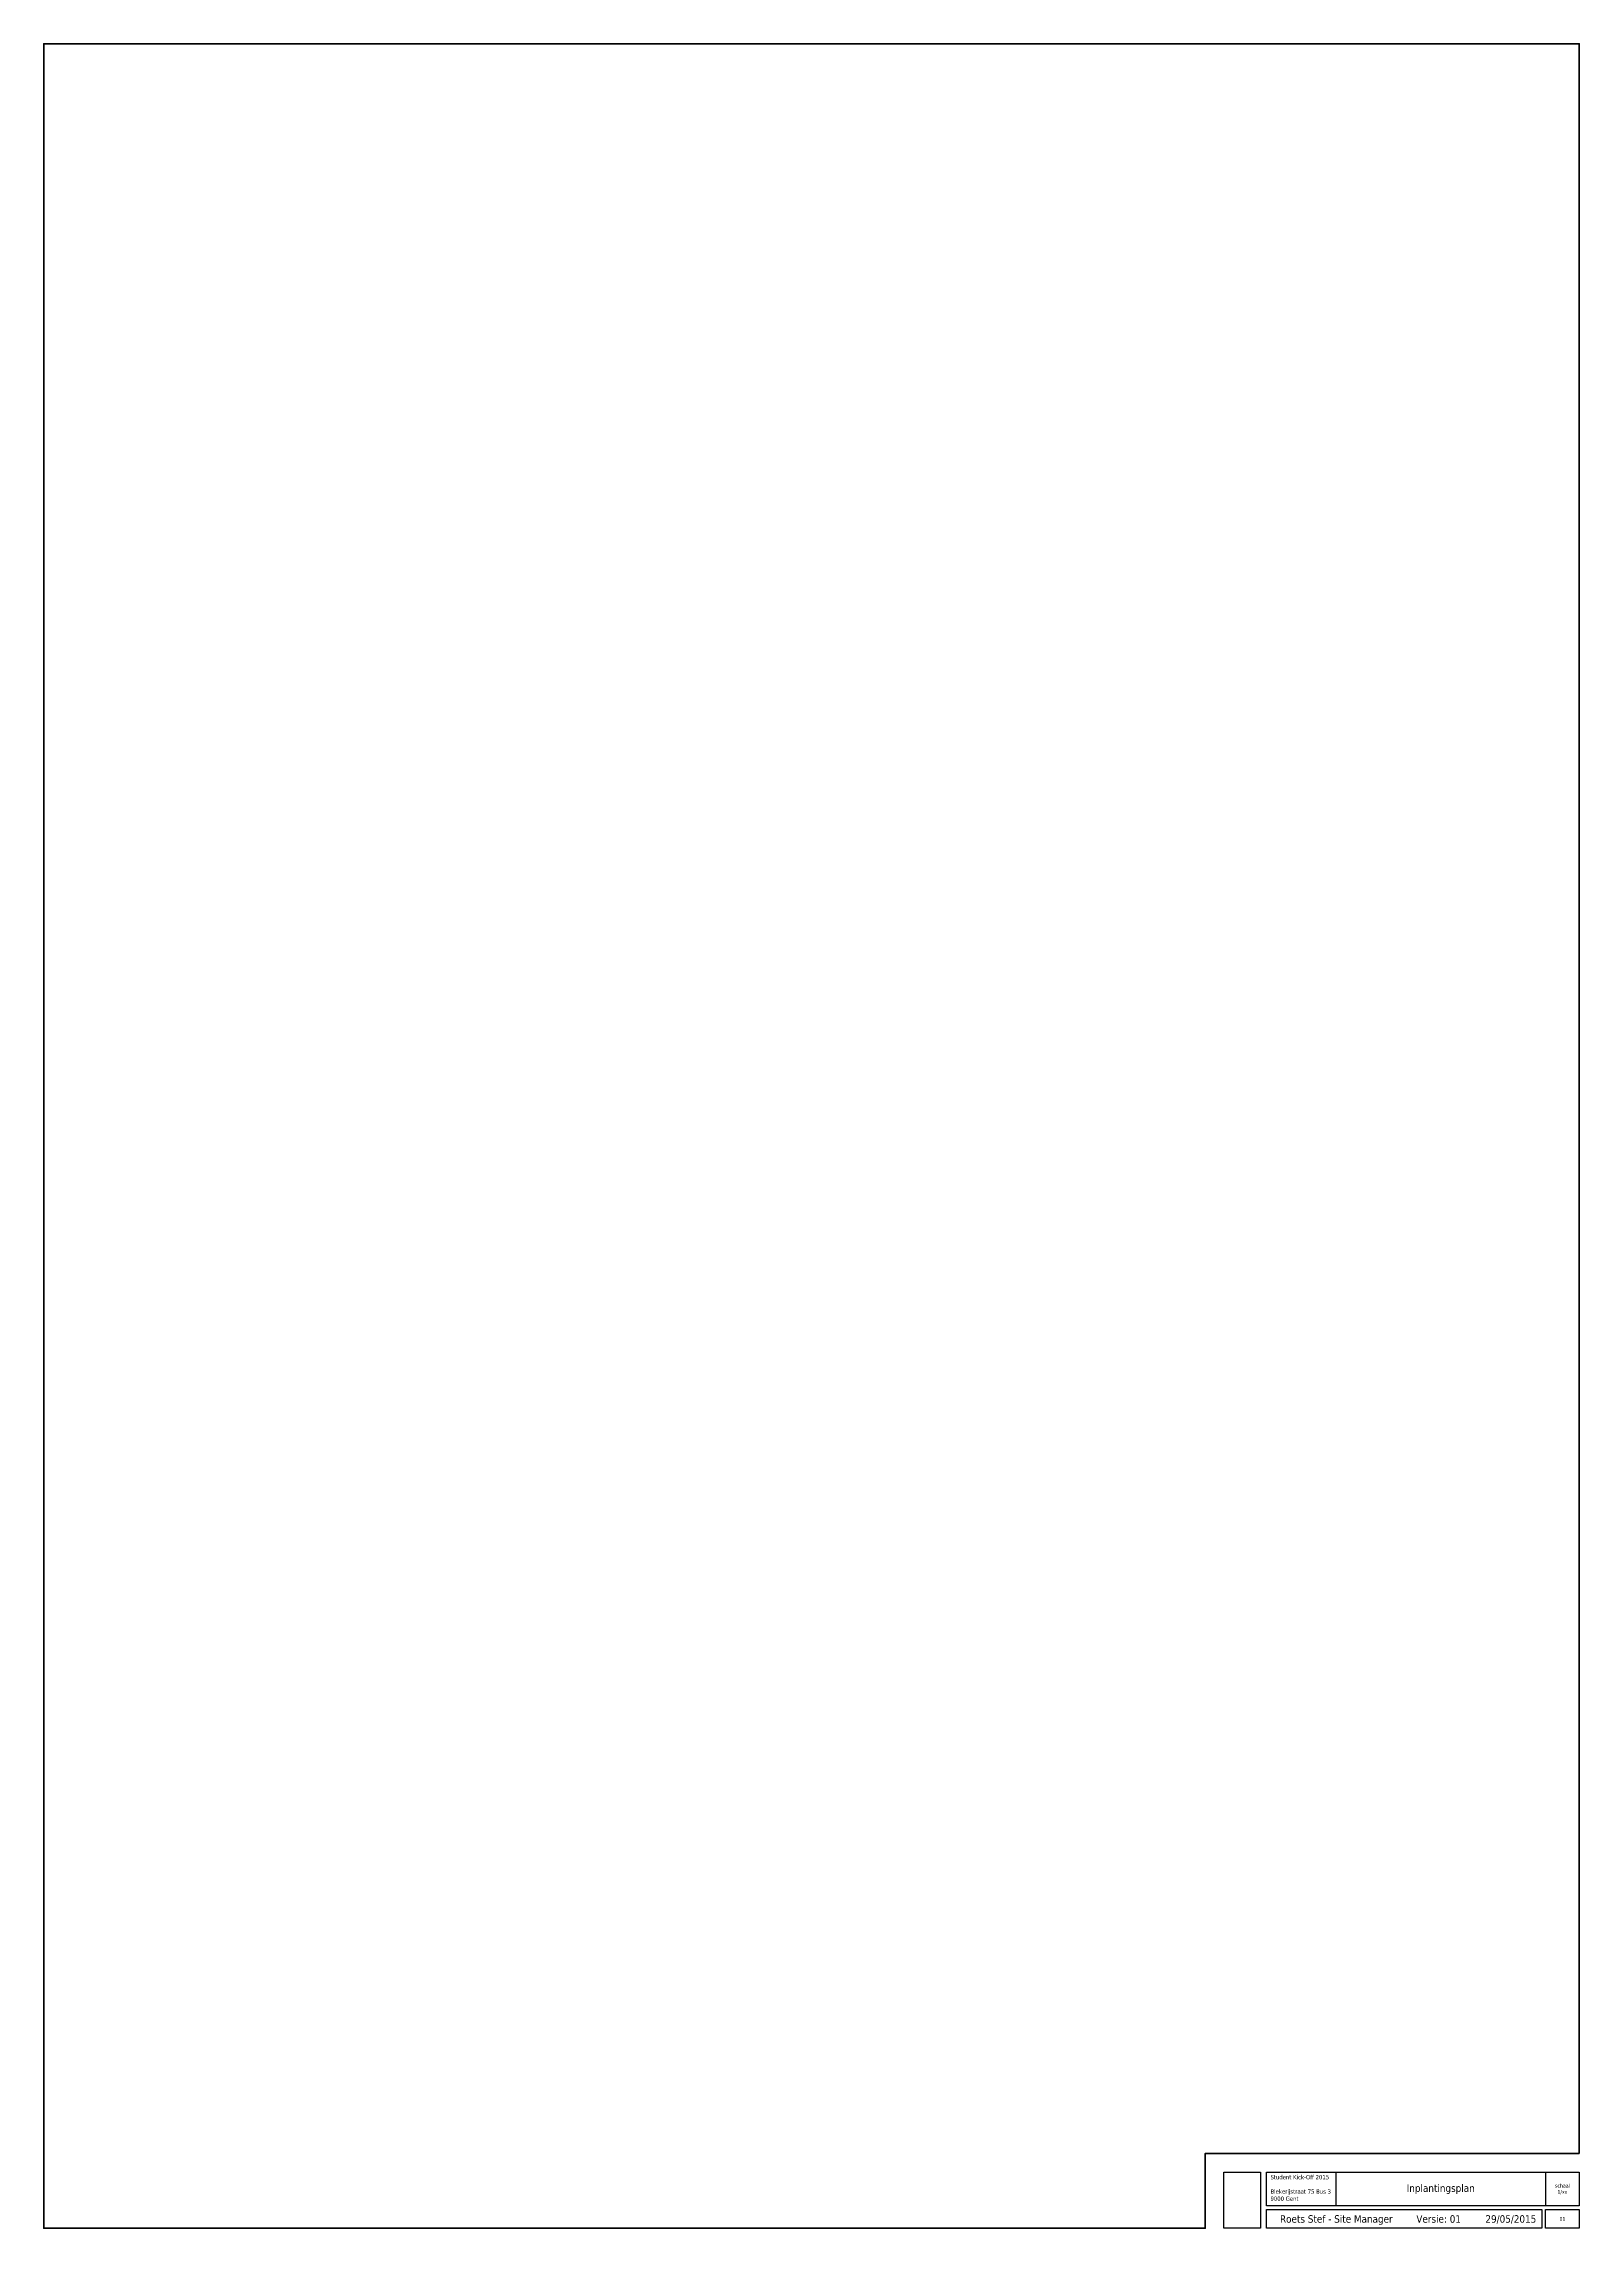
# Paper-space layout 'A0 vertikaal' of a CAD drawing. Header units: metres, sheet in millimetres. Extents: x 10 to 831, y 10 to 1178.
import ezdxf
from ezdxf.enums import TextEntityAlignment as Align

# ---------------------------------------------------------------- set-up
doc = ezdxf.new("R2010")
doc.units = ezdxf.units.M
doc.layers.add('TM-Tekenkader', color=7, linetype='Continuous', lineweight=35)
doc.layers.add('TM-Tempvaria', color=7, linetype='Continuous', lineweight=35)
doc.styles.add('Hout varia', font='tahoma.ttf', dxfattribs={"height": 4})
picture_1 = doc.add_image_def('image3.png', size_in_pixel=(933, 1433))

psp = doc.layouts.new('A0 vertikaal')

# ---------------------------------------------------------------- linework, layer by layer
for p, q in [((700.8, 40), (700.8, 22)), ((813, 40), (813, 22))]:
    psp.add_line(p, q)
for points in [[(641, 40), (660.5, 40), (660.5, 10), (641, 10)], [(663.8, 40), (831, 40), (831, 22), (663.8, 22)], [(663.8, 20), (811, 20), (811, 10), (663.8, 10)], [(813, 20), (831, 20), (831, 10), (813, 10)]]:
    psp.add_lwpolyline(points, close=True)
at = {"layer": 'TM-Tekenkader'}
psp.add_lwpolyline([(831, 50), (831, 1178), (10, 1178), (10, 10), (631, 10), (631, 50)], close=True, dxfattribs=at)

# ---------------------------------------------------------------- texts
at = {"insert": (665.9, 38.5), "char_height": 2.3, "attachment_point": 1, "style": 'Hout varia'}
psp.add_mtext_dynamic_manual_height_columns('Student Kick-Off 2015^J^JBlekerijstraat 75 Bus 3^J9000 Gent', width=34.975, gutter_width=20, heights=[0], dxfattribs=at)
at = {"layer": 'TM-Tempvaria', "style": 'Hout varia'}
psp.add_text('Inplantingsplan', height=4, dxfattribs=at).set_placement((756.9, 31), align=Align.MIDDLE)
for s, p in [('Roets Stef - Site Manager', (731.2, 15)), ('29/05/2015', (808, 15))]:
    psp.add_text(s, height=4, dxfattribs=at).set_placement(p, align=Align.MIDDLE_RIGHT)
psp.add_text('Versie: 01', height=4, dxfattribs=at).set_placement((755.8, 15), align=Align.MIDDLE_CENTER)
at = {"layer": 'TM-Tempvaria', "char_height": 2, "attachment_point": 5, "style": 'Hout varia'}
for s, width, insert in [('schaal\\P1/xx', 14, (822, 31)), ('01', 16, (822, 15))]:
    psp.add_mtext_dynamic_manual_height_columns(s, width=width, gutter_width=20, heights=[0], dxfattribs=dict(at, insert=insert))

# ---------------------------------------------------------------- pictures from other files: only their frames are drawn
image = psp.add_image(picture_1, insert=(641, 10), size_in_units=(19.5, 30))
image.dxf.flags = 15

doc.saveas('drawing.dxf')
